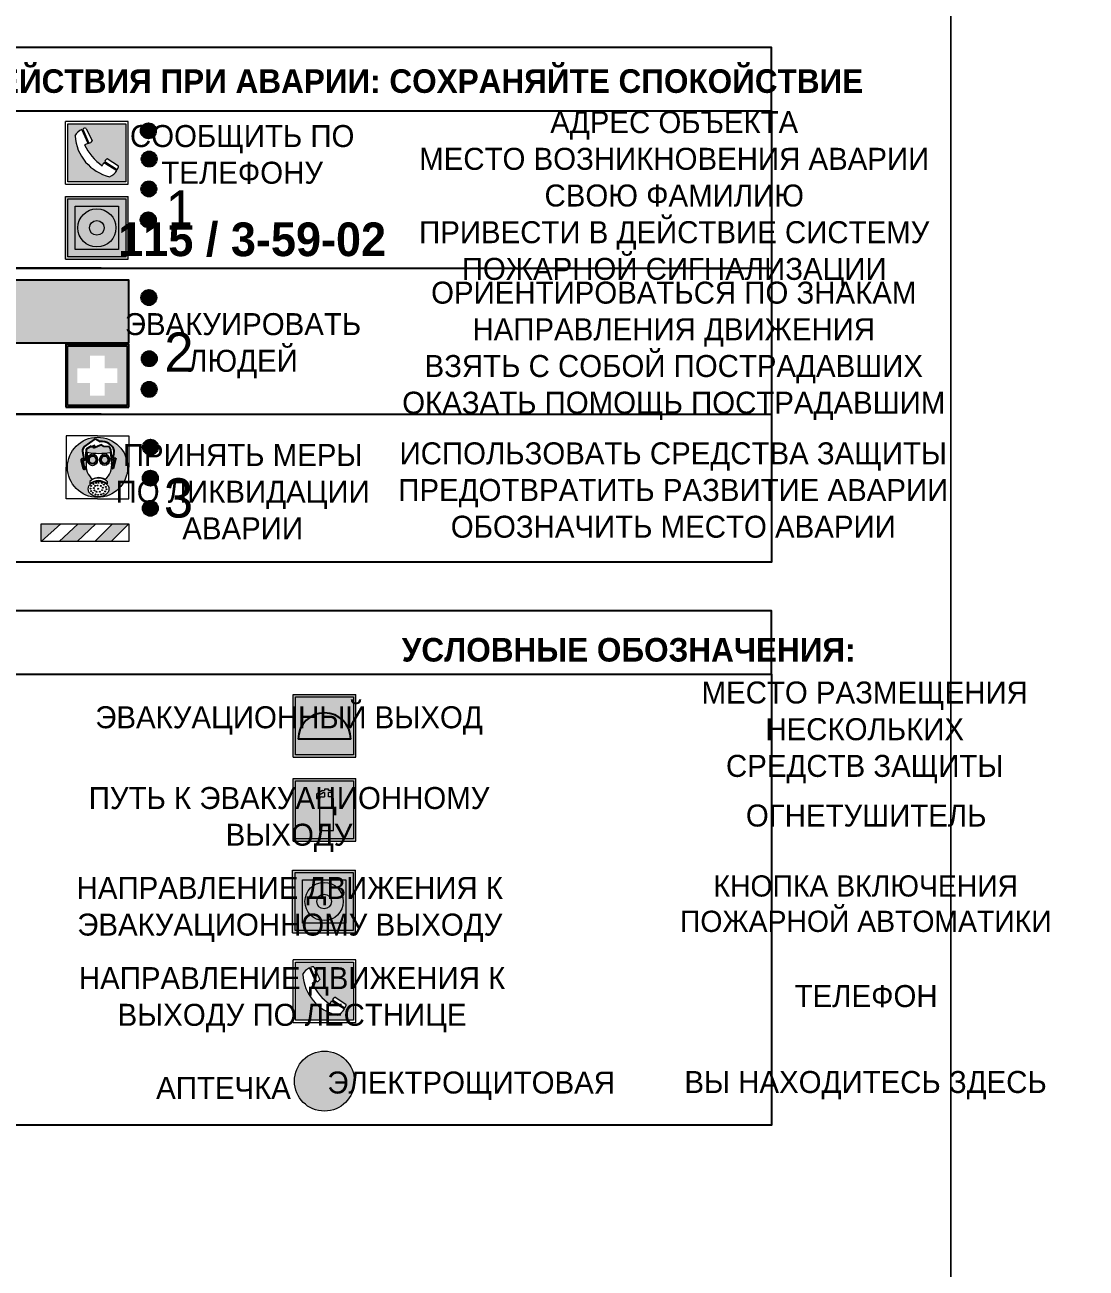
# Model space of a CAD drawing. Header units: millimetres. Extents: x 13114 to 67229, y 22859 to 38520.
# Drawn here: x 22445.5 to 22580.6, y 35958.3 to 36116.5 of the extents above; entities that cross this region are included whole.
import ezdxf

# ---------------------------------------------------------------- set-up
doc = ezdxf.new("R2010")
doc.units = ezdxf.units.MM
doc.styles.add('обычный', font='arial.ttf')

# ---------------------------------------------------------------- blocks, each defined once
blk = doc.blocks.new('A$C38D26F80')
h = blk.add_hatch(color=5)
h.dxf.hatch_style = 1
h.paths.add_polyline_path([(-8.77, -4.48, 1), (-0.19, -4.48, 1)])
h.paths.add_polyline_path([(-6.75, -3.58), (-6.75, -3.31), (-6.62, -3.22), (-6.5, -3.22), (-6.42, -3.3), (-6.39, -3.28), (-6.59, -2.23), (-6.59, -2.01), (-6.38, -1.58), (-4.76, -0.4), (-4.13, -0.79, -0.362848), (-2.1, -2.1, -0.201049), (-2.17, -2.48, 0.085434), (-2.26, -3.13), (-1.9, -3.16), (-2.25, -4.7), (-2.4, -4.59), (-2.43, -4.34), (-2.36, -4.34), (-2.14, -3.34), (-2.47, -3.42), (-2.58, -1.95), (-2.77, -1.58), (-3.58, -1.52), (-3.92, -1.26), (-5.05, -1.73), (-4.87, -1.39), (-5.41, -1.6), (-5.41, -1.46), (-6.13, -1.87), (-6.18, -3.5), (-6.56, -3.47), (-6.37, -4.59), (-6.16, -4.43), (-6.16, -4.66), (-6.36, -4.79), (-6.37, -4.8), (-6.51, -4.76)], flags=16)
h.paths.add_polyline_path([(-6.51, -4.76), (-6.36, -4.79), (-6.37, -4.8)], flags=0)
h.paths.add_polyline_path([(-5.92, -2.34, 0.089508), (-2.67, -2.35), (-2.48, -3.88, -0.268602), (-3.4, -6.18, 0.262449), (-5.2, -6.18, -0.268602), (-6.11, -3.88)], flags=16)
edge = h.paths.add_edge_path(flags=16)
edge.add_ellipse((-5.19, -3.41), major_axis=(0, 0.842), ratio=0.848992, start_angle=0, end_angle=360)
edge = h.paths.add_edge_path(flags=0)
edge.add_ellipse((-5.19, -3.39), major_axis=(0, 0.665), ratio=0.853798, start_angle=0, end_angle=360)
edge = h.paths.add_edge_path(flags=0)
edge.add_ellipse((-5.19, -3.4), major_axis=(0, 0.528), ratio=0.864094, start_angle=0, end_angle=360)
edge = h.paths.add_edge_path(flags=16)
edge.add_ellipse((-3.47, -3.4), major_axis=(0, 0.842), ratio=0.848992, start_angle=0, end_angle=360)
h.paths.add_polyline_path([(-3.13, -6.45), (-3.13, -6.84, 0.383174), (-5.57, -6.85), (-5.57, -6.49, -0.369952)], flags=16)
edge = h.paths.add_edge_path(flags=0)
edge.add_ellipse((-3.47, -3.39), major_axis=(0, 0.665), ratio=0.853798, start_angle=0, end_angle=360)
edge = h.paths.add_edge_path(flags=0)
edge.add_ellipse((-3.47, -3.4), major_axis=(0, 0.528), ratio=0.864094, start_angle=0, end_angle=360)
edge = h.paths.add_edge_path(flags=16)
edge.add_ellipse((-4.34, -7.57), major_axis=(-1.48, 0), ratio=0.744955, start_angle=0, end_angle=360)
h.paths.add_polyline_path([(-5.01, -6.85, -1), (-5.15, -6.85, -1)], flags=0)
h.paths.add_polyline_path([(-5.33, -7.14, -1), (-5.47, -7.14, -1)], flags=0)
h.paths.add_polyline_path([(-4.61, -6.71, -1), (-4.74, -6.71, -1)], flags=16)
h.paths.add_polyline_path([(-5.43, -7.51, -1), (-5.57, -7.51, -1)], flags=0)
h.paths.add_polyline_path([(-4.26, -6.67, -1), (-4.4, -6.67, -1)], flags=16)
h.paths.add_polyline_path([(-4.74, -7.14, -1), (-4.88, -7.14, -1)], flags=0)
h.paths.add_polyline_path([(-4.93, -7.43, -1), (-5.07, -7.43, -1)], flags=0)
h.paths.add_polyline_path([(-4.41, -7.07, -1), (-4.54, -7.07, -1)], flags=0)
h.paths.add_polyline_path([(-5.33, -7.87, -1), (-5.46, -7.87, -1)], flags=0)
h.paths.add_polyline_path([(-3.8, -6.71, -1), (-3.94, -6.71, -1)], flags=16)
h.paths.add_polyline_path([(-4.85, -7.78, -1), (-4.98, -7.78, -1)], flags=0)
h.paths.add_polyline_path([(-3.96, -7.14, -1), (-4.1, -7.14, -1)], flags=0)
h.paths.add_polyline_path([(-4.33, -7.53, -1), (-4.47, -7.53, -1)], flags=0)
h.paths.add_polyline_path([(-5.09, -8.12, -1), (-5.23, -8.12, -1)], flags=0)
h.paths.add_polyline_path([(-3.5, -6.94, -1), (-3.64, -6.94, -1)], flags=0)
h.paths.add_polyline_path([(-4.54, -7.97, -1), (-4.68, -7.97, -1)], flags=0)
h.paths.add_polyline_path([(-3.66, -7.39, -1), (-3.8, -7.39, -1)], flags=0)
h.paths.add_polyline_path([(-4.73, -8.35, -1), (-4.86, -8.35, -1)], flags=0)
h.paths.add_polyline_path([(-4.09, -7.96, -1), (-4.23, -7.96, -1)], flags=0)
h.paths.add_polyline_path([(-3.77, -7.74, -1), (-3.91, -7.74, -1)], flags=0)
h.paths.add_polyline_path([(-3.22, -7.27, -1), (-3.35, -7.27, -1)], flags=0)
h.paths.add_polyline_path([(-4.34, -8.4, -1), (-4.47, -8.4, -1)], flags=0)
h.paths.add_polyline_path([(-3.16, -7.61, -1), (-3.3, -7.61, -1)], flags=0)
h.paths.add_polyline_path([(-3.9, -8.35, -1), (-4.04, -8.35, -1)], flags=0)
h.paths.add_polyline_path([(-3.32, -7.91, -1), (-3.46, -7.91, -1)], flags=0)
h.paths.add_polyline_path([(-3.55, -8.23, -1), (-3.69, -8.23, -1)], flags=0)
at = {"color": 5, "lineweight": 5}
for p, q in [((-4.48, 0), (-8.96, 0)), ((-8.96, 0), (-8.96, -4.48)), ((-4.48, 0), (0, 0)), ((0, 0), (0, -4.48)), ((-6.59, -2.01), (-6.38, -1.58)), ((-6.38, -1.58), (-4.76, -0.4)), ((-5.41, -1.46), (-6.13, -1.87)), ((-4.87, -1.39), (-5.41, -1.6)), ((-5.41, -1.6), (-5.41, -1.46)), ((-3.92, -1.26), (-5.05, -1.73)), ((-5.05, -1.73), (-4.87, -1.39)), ((-4.76, -0.4), (-4.13, -0.79)), ((-3.58, -1.52), (-3.92, -1.26)), ((-2.77, -1.58), (-3.58, -1.52)), ((-2.58, -1.95), (-2.77, -1.58)), ((-6.75, -3.31), (-6.62, -3.22)), ((-6.75, -3.58), (-6.75, -3.31)), ((-6.62, -3.22), (-6.5, -3.22)), ((-6.59, -2.23), (-6.59, -2.01)), ((-6.39, -3.28), (-6.59, -2.23)), ((-6.18, -3.5), (-6.56, -3.47)), ((-6.56, -3.47), (-6.37, -4.59)), ((-6.5, -3.22), (-6.42, -3.3)), ((-6.42, -3.3), (-6.39, -3.28)), ((-6.13, -1.87), (-6.18, -3.5)), ((-5.92, -2.34), (-6.11, -3.88)), ((-2.67, -2.34), (-2.48, -3.88)), ((-2.47, -3.42), (-2.58, -1.95)), ((-2.14, -3.34), (-2.47, -3.42)), ((-2.36, -4.34), (-2.14, -3.34)), ((-1.9, -3.16), (-2.26, -3.13)), ((-2.25, -4.7), (-1.9, -3.16)), ((-8.96, -8.96), (-8.96, -4.48)), ((-6.51, -4.76), (-6.75, -3.58)), ((-6.37, -4.8), (-6.51, -4.76)), ((-6.37, -4.59), (-6.16, -4.43)), ((-6.16, -4.66), (-6.37, -4.8)), ((-6.16, -4.43), (-6.16, -4.66)), ((-2.43, -4.34), (-2.4, -4.59)), ((-2.43, -4.34), (-2.36, -4.34)), ((-2.4, -4.59), (-2.25, -4.7)), ((0, -8.96), (0, -4.48)), ((-5.57, -6.49), (-5.57, -6.85)), ((-3.13, -6.45), (-3.13, -6.84)), ((-4.48, -8.96), (-8.96, -8.96)), ((-4.48, -8.96), (0, -8.96))]:
    blk.add_line(p, q, dxfattribs=at)
at = {"color": 5}
for p, q in [((-6.59, -2.01), (-6.38, -1.58)), ((-6.38, -1.58), (-4.76, -0.4)), ((-5.41, -1.46), (-6.13, -1.87)), ((-4.87, -1.39), (-5.41, -1.6)), ((-5.41, -1.6), (-5.41, -1.46)), ((-3.92, -1.26), (-5.05, -1.73)), ((-5.05, -1.73), (-4.87, -1.39)), ((-4.76, -0.4), (-4.13, -0.79)), ((-3.58, -1.52), (-3.92, -1.26)), ((-2.77, -1.58), (-3.58, -1.52)), ((-2.58, -1.95), (-2.77, -1.58)), ((-6.75, -3.31), (-6.62, -3.22)), ((-6.75, -3.58), (-6.75, -3.31)), ((-6.62, -3.22), (-6.5, -3.22)), ((-6.59, -2.23), (-6.59, -2.01)), ((-6.39, -3.28), (-6.59, -2.23)), ((-6.18, -3.5), (-6.56, -3.47)), ((-6.56, -3.47), (-6.37, -4.59)), ((-6.5, -3.22), (-6.42, -3.3)), ((-6.42, -3.3), (-6.39, -3.28)), ((-6.13, -1.87), (-6.18, -3.5)), ((-2.47, -3.42), (-2.58, -1.95)), ((-2.14, -3.34), (-2.47, -3.42)), ((-2.36, -4.34), (-2.14, -3.34)), ((-2.26, -3.13), (-1.9, -3.16)), ((-1.9, -3.16), (-2.25, -4.7)), ((-6.51, -4.76), (-6.75, -3.58)), ((-6.37, -4.8), (-6.51, -4.76)), ((-6.36, -4.79), (-6.51, -4.76)), ((-6.37, -4.59), (-6.16, -4.43)), ((-6.16, -4.66), (-6.37, -4.8)), ((-6.16, -4.66), (-6.36, -4.79)), ((-6.16, -4.43), (-6.16, -4.66)), ((-2.4, -4.59), (-2.43, -4.34)), ((-2.43, -4.34), (-2.36, -4.34)), ((-2.25, -4.7), (-2.4, -4.59))]:
    blk.add_line(p, q, dxfattribs=at)
at = {"color": 5, "lineweight": 5}
for centre, radius in [((-4.48, -4.48), 4.29), ((-5.4, -7.14), 0.0678), ((-5.08, -6.85), 0.0678), ((-4.81, -7.14), 0.0678), ((-4.67, -6.71), 0.0678), ((-4.47, -7.07), 0.0678), ((-4.33, -6.67), 0.0678), ((-4.03, -7.14), 0.0678), ((-3.87, -6.71), 0.0678), ((-3.57, -6.94), 0.0678), ((-5.5, -7.51), 0.0678), ((-5.4, -7.87), 0.0678), ((-5.16, -8.12), 0.0678), ((-5, -7.43), 0.0678), ((-4.91, -7.78), 0.0678), ((-4.79, -8.35), 0.0678), ((-4.61, -7.97), 0.0678), ((-4.4, -7.53), 0.0678), ((-4.4, -8.4), 0.0678), ((-4.16, -7.96), 0.0678), ((-3.97, -8.35), 0.0678), ((-3.84, -7.74), 0.0678), ((-3.73, -7.39), 0.0678), ((-3.62, -8.23), 0.0678), ((-3.39, -7.91), 0.0678), ((-3.28, -7.27), 0.0678), ((-3.23, -7.61), 0.0678)]:
    blk.add_circle(centre, radius, dxfattribs=at)
at = {"color": 5}
for centre, radius, start, end in [((-3.89, -2.66), 1.88, 17.387, 97.1599), ((-0.35, -3.07), 1.91, 162.2553, 181.7878), ((-2.6, -2.2), 0.511, 326.3906, 11.8614)]:
    blk.add_arc(centre, radius, start, end, dxfattribs=at)
at = {"color": 5, "lineweight": 5}
for centre, radius, start, end in [((-4.28, 6.66), 9.15, 259.6987, 280.1569), ((-0.47, -3.05), 1.79, 161.5846, 182.4584), ((-2.6, -2.2), 0.513, 326.4781, 11.7739), ((-3.66, -4.24), 2.47, 171.573, 231.7124), ((-4.93, -4.24), 2.47, 308.2876, 8.427), ((-4.33, -7.88), 1.87, 50.358, 131.5662), ((-4.34, -8.2), 1.82, 48.4943, 132.3565), ((-4.3, -7.78), 1.83, 60.5889, 119.4111)]:
    blk.add_arc(centre, radius, start, end, dxfattribs=at)
for centre, major_axis, ratio in [((-5.19, -3.41), (0, 0.842), 0.848992), ((-5.19, -3.39), (0, 0.665), 0.853798), ((-5.19, -3.4), (0, 0.528), 0.864094), ((-3.47, -3.4), (0, 0.842), 0.848992), ((-3.47, -3.39), (0, 0.665), 0.853798), ((-3.47, -3.4), (0, 0.528), 0.864094), ((-4.34, -7.57), (-1.48, 0), 0.744955)]:
    blk.add_ellipse(centre, major_axis=major_axis, ratio=ratio, dxfattribs=at)
blk = doc.blocks.new('A$C47DD6509')
at = {"lineweight": 5}
for points in [[(-8.69, 0), (-11.19, 0), (-11.19, -2.22)], [(-4.22, 0), (-6.45, 0), (-8.91, -2.22), (-6.61, -2.22)], [(0, 0), (-2.09, 0), (-4.36, -2.22), (-2.29, -2.22)]]:
    blk.add_hatch(color=242, dxfattribs=at).paths.add_polyline_path(points)
at = {"color": 242, "lineweight": 5}
for p, q in [((-11.19, -2.22), (-8.69, 0)), ((-11.19, -2.22), (-11.19, 0)), ((-11.19, 0), (-8.69, 0)), ((-11.19, 0), (0, 0)), ((-8.91, -2.22), (-6.45, 0)), ((-6.61, -2.22), (-4.22, 0)), ((-4.36, -2.22), (-2.09, 0)), ((-2.29, -2.22), (0, 0)), ((0, 0), (0, -2.22)), ((0, -2.22), (-11.19, -2.22))]:
    blk.add_line(p, q, dxfattribs=at)
blk = doc.blocks.new('A$C32E8229D')
at = {"true_color": 0xffffff}
blk.add_hatch(color=7, dxfattribs=at).paths.add_polyline_path([(0, 0), (0, -8), (16, -8), (16, 0)])
h = blk.add_hatch(color=126)
h.paths.add_polyline_path([(0.2, -0.2), (15.8, -0.2), (15.8, -7.8), (0.2, -7.8)])
h.paths.add_polyline_path([(13.49, -2.05), (12.08, -2.05), (11.37, -2.63, 0.162397), (11.29, -2.84), (11.29, -3.63), (10.35, -3.63), (10.35, -4.05), (11.68, -4.05), (11.68, -3.48), (12.26, -4.28), (11.29, -5.1), (11.29, -6.78), (11.85, -6.78), (11.85, -5.44), (12.8, -4.64), (12.8, -5.94), (14.46, -5.94), (14.46, -5.39), (13.45, -5.39), (13.45, -3.97), (12.46, -2.59), (13.15, -2.59), (13.69, -3.34), (14.18, -3)], flags=16)
h.paths.add_polyline_path([(10.74, -1.82, 1), (11.8, -1.82, 1)], flags=16)
h.paths.add_polyline_path([(9.39, -3.59), (5.99, -3.59), (6.56, -3.03), (5.91, -3.03), (5.1, -3.83), (5.91, -4.64), (6.56, -4.64), (5.99, -4.09), (9.39, -4.09)], flags=16)
h.paths.add_polyline_path([(4.29, -1.08), (1.72, -1.08), (1.72, -6.6), (4.29, -6.6)], flags=16)
at = {"color": 126}
blk.add_lwpolyline([(16, -8), (0, -8), (0, 0), (16, 0)], close=True, dxfattribs=at)
blk = doc.blocks.new('A$C18900ED3')
h = blk.add_hatch(color=126)
h.paths.add_polyline_path([(-0.18, -0.18), (-7.02, -0.18), (-7.02, -7.02), (-0.18, -7.02)])
h.paths.add_polyline_path([(-5.89, -4.46), (-5.89, -2.77), (-4.46, -2.77), (-4.46, -1.31), (-2.77, -1.31), (-2.77, -2.77), (-1.33, -2.77), (-1.33, -4.46), (-2.77, -4.46), (-2.77, -5.89), (-4.46, -5.89), (-4.46, -4.46)], flags=16)
at = {"color": 126}
for p, q in [((-7.2, 0), (-7.2, -7.2)), ((0, 0), (-7.2, 0)), ((0, -7.2), (0, 0)), ((-7.02, -7.02), (-7.02, -0.18)), ((-7.02, -0.18), (-0.18, -0.18)), ((-0.18, -0.18), (-0.18, -7.02)), ((-0.18, -7.02), (-7.02, -7.02)), ((-7.2, -7.2), (0, -7.2))]:
    blk.add_line(p, q, dxfattribs=at)
blk = doc.blocks.new('A$C456E1F9C')
at = {"lineweight": 5}
h = blk.add_hatch(color=242, dxfattribs=at)
h.paths.add_polyline_path([(0.51, -1.47), (0.51, -13.26), (12.29, -13.26), (12.29, -1.47)])
h.paths.add_polyline_path([(5.42, -4.95, -0.254479), (4.78, -5.4), (3.52, -2.53, -0.209735), (4.23, -2.4)], flags=16)
h.paths.add_polyline_path([(8.53, -8.6), (10.87, -10.17), (10.54, -10.76), (8.03, -9.13, -0.192251)], flags=16)
h.paths.add_polyline_path([(4.61, -5.49, 0.005518), (3.87, -5.72, 0.128647), (7.49, -10.01, 0.00809), (7.83, -9.33), (10.47, -10.97, -0.16736), (8.99, -12.25, -0.327862), (1.95, -3.95, -0.166952), (3.36, -2.62)], flags=16)
at = {"color": 242, "lineweight": 5}
for p, q in [((0, -13.77), (0, -0.97)), ((12.8, -0.97), (0, -0.97)), ((3.52, -2.53), (4.78, -5.4)), ((4.23, -2.4), (5.42, -4.95)), ((12.8, -13.77), (12.8, -0.97)), ((4.61, -5.49), (3.36, -2.62)), ((7.83, -9.33), (10.47, -10.97)), ((8.03, -9.13), (10.54, -10.76)), ((10.81, -10.12), (8.53, -8.6)), ((10.8, -10.3), (10.81, -10.12)), ((10.54, -10.76), (10.8, -10.3)), ((0, -13.77), (12.8, -13.77))]:
    blk.add_line(p, q, dxfattribs=at)
blk.add_lwpolyline([(0.51, -1.47), (12.29, -1.47), (12.29, -13.26), (0.51, -13.26)], close=True, dxfattribs=at)
for centre, radius, start, end in [((4.02, -3.27), 0.891, 76.3284, 123.7092), ((4.59, -5.34), 2.99, 114.2845, 152.1974), ((11.12, -3.31), 9.19, 183.9915, 256.6009), ((4.68, -4.59), 0.824, 276.9621, 334.0723), ((14.98, -39.1), 35.17, 107.1487, 108.4135), ((13.86, -0.94), 11.08, 205.5536, 234.8762), ((-13.31, 0.8), 23.44, 332.5487, 334.4027), ((8.94, -9.5), 0.989, 114.4092, 157.9388), ((7.87, -9.46), 3, 291.9291, 329.9329)]:
    blk.add_arc(centre, radius, start, end, dxfattribs=at)
blk = doc.blocks.new('A$C54414219')
at = {"true_color": 0xffffff}
h = blk.add_hatch(color=7, dxfattribs=at)
h.paths.add_polyline_path([(2.39, -9.45), (2.39, -18.3), (11.23, -18.3), (11.23, -9.45)], flags=0)
h.paths.add_polyline_path([(10.71, -13.87, -1), (2.92, -13.87, -1)], flags=0)
h.paths.add_polyline_path([(8.3, -13.87, -1), (5.33, -13.87, -1)], flags=0)
h.paths.add_polyline_path([(0.41, -7.47), (0.41, -20.27), (13.21, -20.27), (13.21, -7.47)])
h.paths.add_polyline_path([(0.92, -19.77), (12.71, -19.77), (12.71, -7.98), (0.92, -7.98)], flags=16)
h.paths.add_polyline_path([(11.23, -9.45), (11.23, -18.3), (2.39, -18.3), (2.39, -9.45)], flags=0)
at = {"lineweight": 5}
h = blk.add_hatch(color=242, dxfattribs=at)
h.paths.add_polyline_path([(12.71, -7.98), (0.92, -7.98), (0.92, -19.77), (12.71, -19.77)])
h.paths.add_polyline_path([(11.23, -18.3), (2.39, -18.3), (2.39, -9.45), (11.23, -9.45)], flags=16)
h.paths.add_polyline_path([(10.71, -13.87, -1), (2.92, -13.87, -1)], flags=0)
h.paths.add_polyline_path([(8.3, -13.87, -1), (5.33, -13.87, -1)], flags=0)
at = {"true_color": 0xffffff}
h = blk.add_hatch(color=7, dxfattribs=at)
h.paths.add_polyline_path([(2.39, -9.45), (2.39, -18.3), (11.23, -18.3), (11.23, -9.45)])
h.paths.add_polyline_path([(10.71, -13.87, -1), (2.92, -13.87, -1)], flags=16)
h.paths.add_polyline_path([(8.3, -13.87, -1), (5.33, -13.87, -1)], flags=0)
at = {"lineweight": 5}
h = blk.add_hatch(color=242, dxfattribs=at)
h.paths.add_polyline_path([(2.92, -13.87, 1), (10.71, -13.87, 1)])
h.paths.add_polyline_path([(8.3, -13.87, -1), (5.33, -13.87, -1)], flags=16)
at = {"color": 242, "lineweight": 5}
for p, q in [((0.41, -20.27), (0.41, -7.47)), ((0.41, -7.47), (13.21, -7.47)), ((0.41, -7.47), (13.21, -7.47)), ((13.21, -20.27), (13.21, -7.47)), ((0.41, -20.27), (13.21, -20.27))]:
    blk.add_line(p, q, dxfattribs=at)
for points in [[(0.92, -7.98), (12.71, -7.98), (12.71, -19.77), (0.92, -19.77)], [(2.39, -9.45), (11.23, -9.45), (11.23, -18.3), (2.39, -18.3)]]:
    blk.add_lwpolyline(points, close=True, dxfattribs=at)
for radius in [3.89, 1.49]:
    blk.add_circle((6.81, -13.87), radius, dxfattribs=at)
blk = doc.blocks.new('A$C7B8C2D5B')
at = {"lineweight": 0}
h = blk.add_hatch(color=5, dxfattribs=at)
h.dxf.hatch_style = 1
h.paths.add_polyline_path([(1.397, -3.024, 1), (-2.112, -3.024, 1)])
at = {"color": 5, "lineweight": 0}
blk.add_circle((-0.358, -3.024), 1.755, dxfattribs=at)
blk = doc.blocks.new('A$C3AD82952')
at = {"true_color": 0xf5f5ff}
h = blk.add_hatch(color=7, dxfattribs=at)
h.dxf.hatch_style = 1
h.paths.add_polyline_path([(8.21, 8.73, 0.414214), (7.89, 9.05), (7.22, 9.05), (7.22, 9.92), (7.59, 9.92, 1), (7.57, 10.36), (7.22, 10.36), (7.22, 10.6), (6.43, 10.6), (6.43, 10.36), (6.01, 10.36), (4.74, 9.59), (4.74, 8.69), (4.98, 8.73), (4.98, 9.26), (6.12, 9.91), (6.43, 9.91), (6.43, 9.05), (5.76, 9.05, 0.414214), (5.44, 8.73), (5.44, 2.2), (8.21, 2.2)], flags=0)
h.paths.add_polyline_path([(12.8, 12.8), (0, 12.8), (0, 0), (12.8, 0)])
h.paths.add_polyline_path([(0.51, 12.29), (12.29, 12.29), (12.29, 0.51), (0.51, 0.51)], flags=16)
h.paths.add_polyline_path([(4.74, 9.59), (6.01, 10.36), (6.43, 10.36), (6.43, 10.6), (7.22, 10.6), (7.22, 10.36), (7.59, 10.36, -0.94586), (7.59, 9.92), (7.22, 9.92), (7.22, 9.05), (7.89, 9.05, -0.414214), (8.21, 8.73), (8.21, 2.2), (5.44, 2.2), (5.44, 8.73, -0.414214), (5.76, 9.05), (6.43, 9.05), (6.43, 9.91), (6.12, 9.91), (4.98, 9.26), (4.98, 8.73), (4.74, 8.69)], flags=0)
h = blk.add_hatch(color=242)
h.dxf.hatch_style = 1
h.paths.add_polyline_path([(12.29, 12.29), (0.51, 12.29), (0.51, 0.51), (12.29, 0.51)])
h.paths.add_polyline_path([(4.74, 8.69), (4.74, 9.59), (6.01, 10.36), (6.43, 10.36), (6.43, 10.6), (7.22, 10.6), (7.22, 10.36), (7.59, 10.36, -0.94586), (7.59, 9.92), (7.22, 9.92), (7.22, 9.05), (7.89, 9.05, -0.414214), (8.21, 8.73), (8.21, 2.2), (5.44, 2.2), (5.44, 8.73, -0.414214), (5.76, 9.05), (6.43, 9.05), (6.43, 9.91), (6.12, 9.91), (4.98, 9.26), (4.98, 8.73)], flags=16)
h = blk.add_hatch(color=7, dxfattribs=at)
h.dxf.hatch_style = 1
h.paths.add_polyline_path([(8.21, 8.73, 0.414214), (7.89, 9.05), (7.22, 9.05), (7.22, 9.92), (7.59, 9.92, 1), (7.57, 10.36), (7.22, 10.36), (7.22, 10.6), (6.43, 10.6), (6.43, 10.36), (6.01, 10.36), (4.74, 9.59), (4.74, 8.69), (4.98, 8.73), (4.98, 9.26), (6.12, 9.91), (6.43, 9.91), (6.43, 9.05), (5.76, 9.05, 0.414214), (5.44, 8.73), (5.44, 2.2), (8.21, 2.2)])
at = {"color": 242, "lineweight": 5}
for p, q in [((0, 0), (0, 12.8)), ((0, 12.8), (12.8, 12.8)), ((12.8, 0), (12.8, 12.8)), ((6.01, 10.36), (4.74, 9.59)), ((6.01, 10.36), (6.43, 10.36)), ((7.22, 10.6), (6.43, 10.6)), ((6.43, 10.6), (6.43, 10.36)), ((7.22, 10.36), (7.22, 10.6)), ((7.59, 10.36), (7.22, 10.36)), ((4.74, 9.59), (4.74, 8.69)), ((4.74, 8.69), (4.98, 8.73)), ((4.98, 9.26), (6.12, 9.91)), ((4.98, 8.73), (4.98, 9.26)), ((5.44, 2.2), (5.44, 8.73)), ((5.76, 9.05), (6.43, 9.05)), ((6.12, 9.91), (6.43, 9.91)), ((6.43, 9.91), (6.43, 9.05)), ((7.22, 9.05), (7.22, 9.92)), ((7.59, 9.92), (7.22, 9.92)), ((7.89, 9.05), (7.22, 9.05)), ((8.21, 2.2), (8.21, 8.73)), ((0, 0), (12.8, 0)), ((5.44, 2.2), (8.21, 2.2))]:
    blk.add_line(p, q, dxfattribs=at)
blk.add_lwpolyline([(0.51, 12.29), (12.29, 12.29), (12.29, 0.51), (0.51, 0.51)], close=True, dxfattribs=at)
for centre, radius, start, end in [((7.58, 10.14), 0.223, 273.1875, 86.8125), ((5.76, 8.73), 0.32, 90, 180), ((7.89, 8.73), 0.32, 0, 90)]:
    blk.add_arc(centre, radius, start, end, dxfattribs=at)
blk = doc.blocks.new('A$C1E1F2D43')
at = {"true_color": 0xffffff}
blk.add_hatch(color=7, dxfattribs=at).paths.add_polyline_path([(8, 0), (0, 0), (0, -8), (8, -8)])
h = blk.add_hatch(color=242)
h.paths.add_polyline_path([(0.32, -0.32), (0.32, -7.68), (7.68, -7.68), (7.68, -0.32)])
h.paths.add_polyline_path([(7.35, -5.71), (0.65, -5.71, -1)], flags=16)
at = {"color": 242, "lineweight": 5}
for p, q in [((0, 0), (8, 0)), ((0, -8), (0, 0)), ((0, 0), (8, 0)), ((8, -8), (8, 0)), ((0, -8), (8, -8))]:
    blk.add_line(p, q, dxfattribs=at)
at = {"color": 242}
blk.add_line((7.35, -5.71), (0.65, -5.71), dxfattribs=at)
at = {"color": 242, "lineweight": 5}
blk.add_lwpolyline([(0.32, -0.32), (7.68, -0.32), (7.68, -7.68), (0.32, -7.68)], close=True, dxfattribs=at)
at = {"color": 242}
blk.add_arc((4, -5.71), 3.35, 0, 180, dxfattribs=at)

msp = doc.modelspace()

# ---------------------------------------------------------------- hatches: boundary and pattern name
at = {"lineweight": 0}
h = msp.add_hatch(color=256, dxfattribs=at)
h.dxf.hatch_style = 1
h.paths.add_polyline_path([(22460.26, 36103.04, 1), (22462.19, 36103.04, 1)])
h = msp.add_hatch(color=256, dxfattribs=at)
h.dxf.hatch_style = 1
h.paths.add_polyline_path([(22460.37, 36099.46, 1), (22462.3, 36099.46, 1)])
h = msp.add_hatch(color=256, dxfattribs=at)
h.dxf.hatch_style = 1
h.paths.add_polyline_path([(22460.33, 36095.65, 1), (22462.26, 36095.65, 1)])
h = msp.add_hatch(color=256, dxfattribs=at)
h.dxf.hatch_style = 1
h.paths.add_polyline_path([(22460.24, 36091.72, 1), (22462.18, 36091.72, 1)])
h = msp.add_hatch(color=256, dxfattribs=at)
h.dxf.hatch_style = 1
h.paths.add_polyline_path([(22460.33, 36081.83, 1), (22462.26, 36081.83, 1)])
h = msp.add_hatch(color=256, dxfattribs=at)
h.dxf.hatch_style = 1
h.paths.add_polyline_path([(22460.37, 36074.05, 1), (22462.3, 36074.05, 1)])
h = msp.add_hatch(color=256, dxfattribs=at)
h.dxf.hatch_style = 1
h.paths.add_polyline_path([(22460.36, 36070.15, 1), (22462.29, 36070.15, 1)])
h = msp.add_hatch(color=256, dxfattribs=at)
h.dxf.hatch_style = 1
h.paths.add_polyline_path([(22460.52, 36062.79, 1), (22462.45, 36062.79, 1)])
h = msp.add_hatch(color=256, dxfattribs=at)
h.dxf.hatch_style = 1
h.paths.add_polyline_path([(22460.51, 36058.85, 1), (22462.45, 36058.85, 1)])
h = msp.add_hatch(color=256, dxfattribs=at)
h.dxf.hatch_style = 1
h.paths.add_polyline_path([(22460.52, 36055.01, 1), (22462.45, 36055.01, 1)])

# ---------------------------------------------------------------- linework, layer by layer
at = {"color": 5, "lineweight": 0}
for points in [[(21963.37, 35949.67), (22563.37, 35949.67), (22563.37, 36344.67), (21963.37, 36344.67)], [(22563.37, 35949.67), (23163.37, 35949.67), (23163.37, 36344.67), (22563.37, 36344.67)]]:
    msp.add_lwpolyline(points, close=True, dxfattribs=at)
for points in [[(22396.78, 36105.58), (22540.55, 36105.58), (22540.55, 36113.63), (22396.78, 36113.63)], [(22396.78, 36105.58), (22540.55, 36105.58), (22540.55, 36048.18), (22396.78, 36048.18)], [(22396.78, 36033.93), (22540.55, 36033.93), (22540.55, 36041.98), (22396.78, 36041.98)], [(22396.78, 36033.93), (22540.55, 36033.93), (22540.55, 35976.53), (22396.78, 35976.53)]]:
    msp.add_lwpolyline(points, close=True)
for points in [[(22455.2, 36085.58), (22396.78, 36085.58), (22540.55, 36085.58)], [(22455.2, 36067.01), (22396.78, 36067.01), (22540.55, 36067.01)]]:
    msp.add_lwpolyline(points)
for centre in [(22461.23, 36103.04), (22461.33, 36099.46), (22461.29, 36095.65), (22461.21, 36091.72), (22461.29, 36081.83), (22461.34, 36074.05), (22461.33, 36070.15), (22461.49, 36062.79), (22461.48, 36058.85), (22461.48, 36055.01)]:
    msp.add_circle(centre, 0.966)

# ---------------------------------------------------------------- block references
for name, p, xscale, yscale, zscale in [('A$C456E1F9C', (22450.67, 36104.86), 0.625, 0.625, 0.625), ('A$C54414219', (22450.41, 36099.37), 0.625, 0.625, 0.625), ('A$C18900ED3', (22458.74, 36075.9), 1.111111111007631, 1.111111111007631, 1.111111111007631), ('A$C38D26F80', (22458.76, 36064.23), 0.8928571427240968, 0.8928571427240968, 0.8928571427240968), ('A$C3AD82952', (22479.65, 36012.64), 0.625, 0.625, 0.625), ('A$C54414219', (22479.34, 36013.65), 0.625, 0.625, 0.625), ('A$C456E1F9C', (22479.65, 35998.17), 0.625, 0.625, 0.625), ('A$C7B8C2D5B', (22484.42, 35988.71), 2.177419353276491, 2.177419353276491, 2.177419353276491)]:
    msp.add_blockref(name, p, dxfattribs=dict(xscale=xscale, yscale=yscale, zscale=zscale))
at = {"xscale": -1}
msp.add_blockref('A$C32E8229D', (22458.74, 36084.05), dxfattribs=at)
at = {"color": 242, "true_color": 0xc1121c}
msp.add_blockref('A$C47DD6509', (22458.76, 36053.02), dxfattribs=at)
at = {"color": 1}
msp.add_blockref('A$C1E1F2D43', (22479.65, 36031.34), dxfattribs=at)

# ---------------------------------------------------------------- texts
at = {"lineweight": 0, "attachment_point": 5, "style": 'обычный'}
for s, insert, char_height, width in [('{\\fProxima Nova Rg|b1|i0|c204|p2;ДЕЙСТВИЯ ПРИ АВАРИИ: СОХРАНЯЙТЕ СПОКОЙСТВИЕ\\H1.6644x; }', (22495.73, 36108.94), 3, 175.1736), ('\\pi-8.4,l8.4,t8.4;{\\fProxima Nova Rg|b0|i0|c204|p2;АДРЕС ОБЪЕКТА\\PМЕСТО ВОЗНИКНОВЕНИЯ АВАРИИ\\PСВОЮ ФАМИЛИЮ\\PПРИВЕСТИ В ДЕЙСТВИЕ СИСТЕМУ \\PПОЖАРНОЙ СИГНАЛИЗАЦИИ}', (22528.17, 36094.41), 2.8, 126.6484), ('{\\fProxima Nova Rg|b0|i0|c204|p2;СООБЩИТЬ ПО \\PТЕЛЕФОНУ}', (22473.17, 36100.03), 2.8, 126.6484), ('{\\fProxima Nova Rg|b0|i0|c204|p2;1\\H1.1667x; }', (22465.27, 36092.96), 5, 126.6484), ('{\\fProxima Nova Rg|b1|i0|c0|p2;\\H1.0714x;115 / 3-59-02\\H1.2822x; }', (22474.44, 36089.18), 4, 126.6484), ('\\pi-8.4,l8.4,t8.4;{\\fProxima Nova Rg|b0|i0|c204|p2;ОРИЕНТИРОВАТЬСЯ ПО ЗНАКАМ \\PНАПРАВЛЕНИЯ ДВИЖЕНИЯ\\PВЗЯТЬ С СОБОЙ ПОСТРАДАВШИХ\\PОКАЗАТЬ ПОМОЩЬ ПОСТРАДАВШИМ}', (22528.11, 36075.05), 2.8, 126.6484), ('{\\fProxima Nova Rg|b0|i0|c204|p2;ЭВАКУИРОВАТЬ \\PЛЮДЕЙ}', (22473.27, 36075.71), 2.8, 126.6484), ('{\\fProxima Nova Rg|b0|i0|c204|p2;2\\H1.1967x; }', (22465.12, 36074.88), 5, 126.6484), ('{\\fProxima Nova Rg|b0|i0|c204|p2;ПРИНЯТЬ МЕРЫ \\PПО ЛИКВИДАЦИИ \\PАВАРИИ}', (22473.23, 36057.13), 2.8, 126.6484), ('\\pi-8.4,l8.4,t8.4;{\\fProxima Nova Rg|b0|i0|c204|p2;ИСПОЛЬЗОВАТЬ СРЕДСТВА ЗАЩИТЫ \\PПРЕДОТВРАТИТЬ РАЗВИТИЕ АВАРИИ\\PОБОЗНАЧИТЬ МЕСТО АВАРИИ}', (22528.05, 36057.32), 2.8, 126.6484), ('{\\fProxima Nova Rg|b0|i0|c204|p2;3\\H1.1967x; }', (22465.06, 36056.3), 5, 126.6484), ('{\\fProxima Nova Rg|b1|i0|c204|p2;УСЛОВНЫЕ ОБОЗНАЧЕНИЯ:\\H1.1997x; }', (22522.37, 36036.99), 3, 175.1736), ('\\pi-8.4,l8.4,t8.4;{\\fProxima Nova Rg|b0|i0|c204|p2;МЕСТО РАЗМЕЩЕНИЯ \\PНЕСКОЛЬКИХ \\PСРЕДСТВ ЗАЩИТЫ}', (22552.42, 36026.5), 2.8, 126.6484), ('\\pi-8.4,l8.4,t8.4;{\\fProxima Nova Rg|b0|i0|c204|p2;ЭВАКУАЦИОННЫЙ ВЫХОД\\H1.6404x; }', (22479.13, 36028.02), 2.8, 126.6484), ('\\pi-8.4,l8.4,t8.4;{\\fProxima Nova Rg|b0|i0|c204|p2;ПУТЬ К ЭВАКУАЦИОННОМУ \\PВЫХОДУ }', (22479.14, 36015.41), 2.8, 126.6484), ('\\pi-8.4,l8.4,t8.4;{\\fProxima Nova Rg|b0|i0|c204|p2;ОГНЕТУШИТЕЛЬ\\H1.1997x; }', (22552.61, 36015.9), 2.8, 126.6484), ('\\pi-8.1,l8.1,t8.1;{\\fProxima Nova Rg|b0|i0|c204|p2;КНОПКА ВКЛЮЧЕНИЯ\\PПОЖАРНОЙ АВТОМАТИКИ}', (22552.56, 36004.69), 2.7, 126.6484), ('\\pi-8.4,l8.4,t8.4;{\\fProxima Nova Rg|b0|i0|c204|p2;НАПРАВЛЕНИЕ ДВИЖЕНИЯ К \\PЭВАКУАЦИОННОМУ ВЫХОДУ}', (22479.23, 36003.97), 2.8, 126.6484), ('\\pi-8.4,l8.4,t8.4;{\\fProxima Nova Rg|b0|i0|c204|p2;НАПРАВЛЕНИЕ ДВИЖЕНИЯ К \\PВЫХОДУ ПО ЛЕСТНИЦЕ }', (22479.52, 35992.49), 2.8, 126.6484), ('\\pi-8.4,l8.4,t8.4;{\\fProxima Nova Rg|b0|i0|c204|p2;ТЕЛЕФОН\\H1.1997x; }', (22552.6, 35992.93), 2.8, 126.6484), ('\\pi-8.4,l8.4,t8.4;{\\fProxima Nova Rg|b0|i0|c204|p2;ЭЛЕКТРОЩИТОВАЯ\\H1.1997x; }', (22502.32, 35981.54), 2.8, 126.6484), ('\\pi-8.4,l8.4,t8.4;{\\fProxima Nova Rg|b0|i0|c204|p2;ВЫ НАХОДИТЕСЬ ЗДЕСЬ\\H1.1997x; }', (22552.53, 35981.61), 2.8, 126.6484), ('\\pi-8.4,l8.4,t8.4;{\\fProxima Nova Rg|b0|i0|c204|p2;АПТЕЧКА\\H1.1667x; }', (22470.79, 35981.27), 2.8, 126.6484)]:
    msp.add_mtext(s, dxfattribs=dict(at, insert=insert, char_height=char_height, width=width))

doc.saveas('drawing.dxf')
